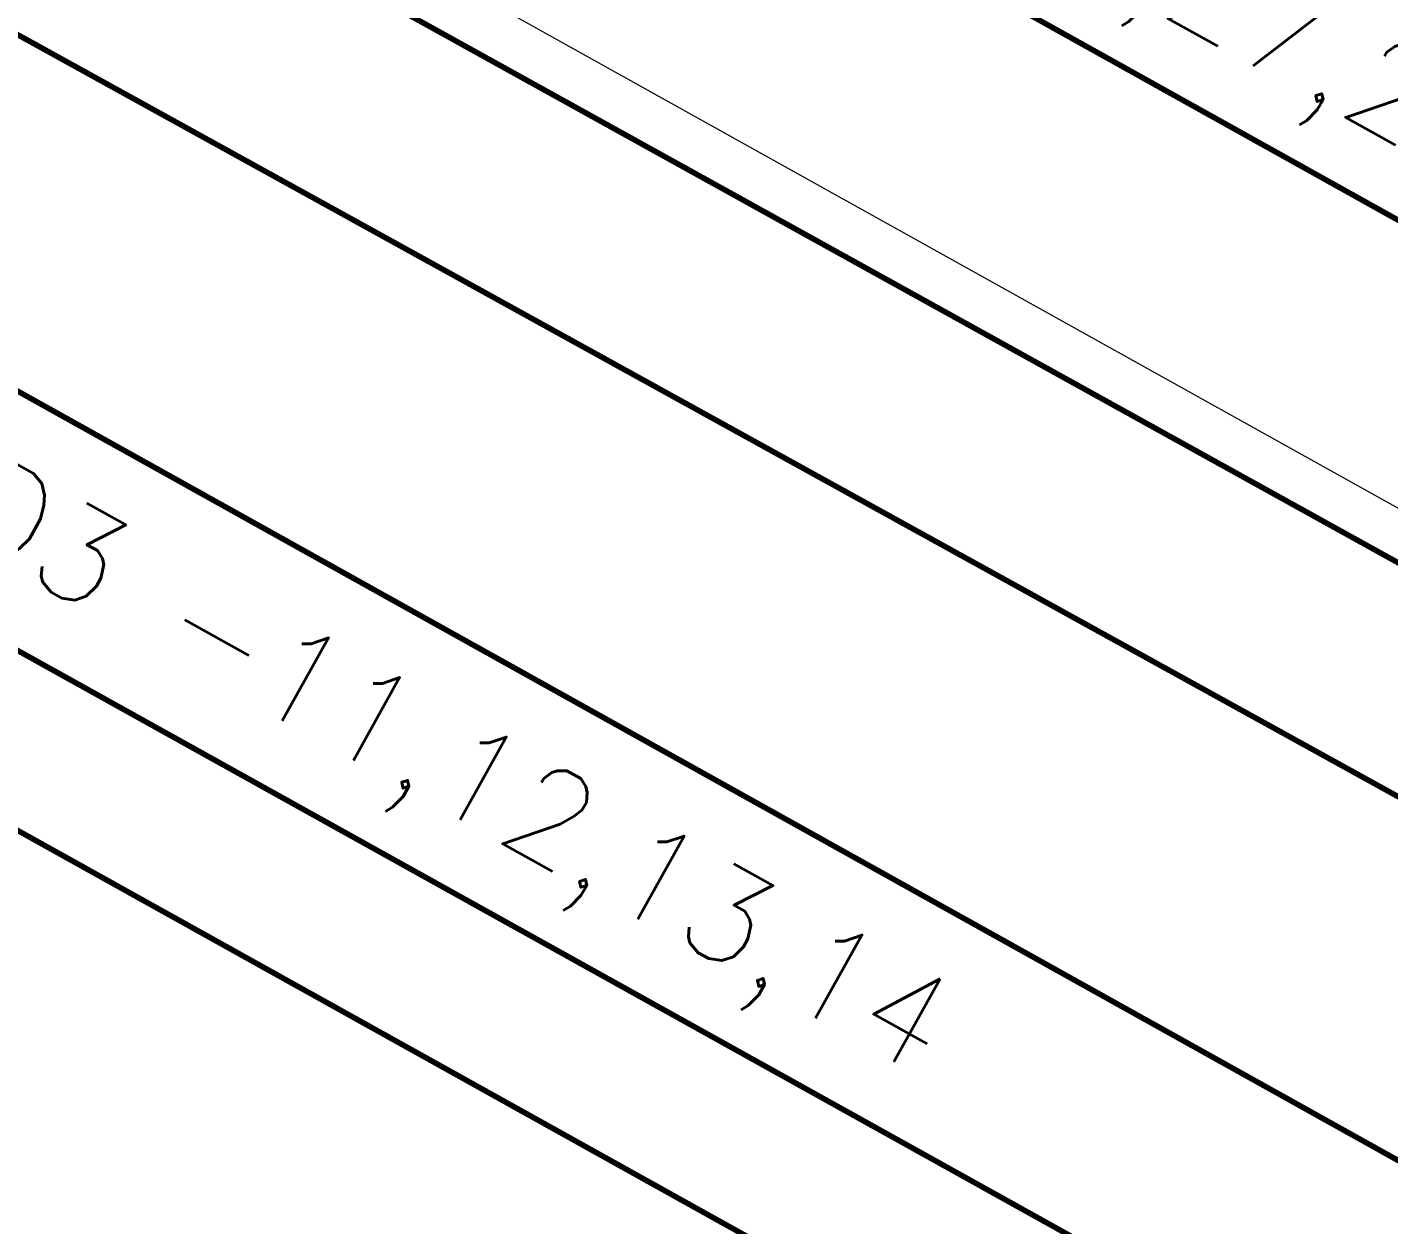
# Model space of a CAD drawing. Header units: inches. Extents: x 350994 to 353538, y 1581369 to 1583842.
# Drawn here: x 351557.34 to 351581.71, y 1583588.22 to 1583609.66 of the extents above; entities that cross this region are included whole.
import ezdxf
from ezdxf.enums import TextEntityAlignment as Align

# ---------------------------------------------------------------- set-up
doc = ezdxf.new("R2010")
doc.units = ezdxf.units.IN
doc.header["$MEASUREMENT"] = 0
doc.linetypes.add('1', pattern=[0])
doc.linetypes.add('ACAD_ISO03W100', pattern=[30, 12, -18])
for name, color, linetype in [('BOUNDARY', 5, 'Continuous'), ('BULDING', 5, '1'), ('CW', 94, '1'), ('EP TF', 5, 'Continuous'), ("ROAD'S", 1, '1')]:
    doc.layers.add(name, color=color, linetype=linetype)
doc.styles.add('ROMANS', font='ROMANS.shx')
doc.styles.get("Standard").update_dxf_attribs({"font": 'arial.ttf'})
doc.linetypes.add('SILT_FENCE', pattern='A,0.5,-0.2,["EP",Standard,S=0.1,R=0,X=-0.1,Y=-0.05],-0.2', length=0.9)

msp = doc.modelspace()

# ---------------------------------------------------------------- linework, layer by layer
at = {"layer": 'BOUNDARY', "lineweight": 5, "const_width": 0.1}
for points, elevation in [([(351559.957, 1583623.042), (351592.493, 1583605.006), (351590.53, 1583601.385), (351557.998, 1583619.52), (351559.952, 1583623.044)], 90.66), ([(351550.847, 1583606.673), (351583.249, 1583588.609), (351581.278, 1583585.094), (351548.768, 1583603.178), (351550.847, 1583606.673)], 90.928)]:
    msp.add_lwpolyline(points, dxfattribs=dict(at, elevation=elevation))
at = {"layer": 'CW', "linetype": 'ACAD_ISO03W100', "lineweight": 5, "ltscale": 0.1, "const_width": 0.1, "elevation": 90.928}
msp.add_lwpolyline([(351581.278, 1583585.094), (351579.902, 1583582.623), (351546.293, 1583601.34), (351547.607, 1583603.763), (351548.768, 1583603.178)], dxfattribs=at)
at = {"layer": 'EP TF', "color": 252, "linetype": 'SILT_FENCE', "lineweight": 5, "ltscale": 6, "elevation": 98.457}
msp.add_lwpolyline([(351496.869, 1583648.638), (351521.348, 1583634.682), (351540.579, 1583624.07), (351593.122, 1583594.788), (351678.043, 1583550.962), (351687.196, 1583579.437)], dxfattribs=at)
at = {"layer": "ROAD'S", "lineweight": 5, "const_width": 0.1}
msp.add_lwpolyline([(351502.838, 1583676.673), (351496.091, 1583648.9), (351496.922, 1583645.962), (351541.81, 1583622.269), (351541.81, 1583622.269), (351632.781, 1583571.878), (351679.959, 1583545.791), (351679.959, 1583545.791)], dxfattribs=at)
msp.add_lwpolyline([(351493.628, 1583641.759), (351482.419, 1583604.878), (351453.336, 1583502.652), (351427.872, 1583413.69), (351425.474, 1583406.168), (351428.205, 1583404.001), (351429.519, 1583403.242), (351451.062, 1583395.474), (351528.805, 1583369.389), (351608.336, 1583343.146), (351610.303, 1583342.984), (351612.716, 1583343.499), (351612.789, 1583343.767), (351619.489, 1583361.814), (351656.418, 1583471.89), (351678.861, 1583542.98), (351678.861, 1583542.98), (351631.507, 1583568.484), (351540.827, 1583618.553), (351496.133, 1583642.258, 0.356236)], format="xyb", close=True, dxfattribs=at)

# ---------------------------------------------------------------- texts
at = {"layer": 'BULDING', "color": 0, "linetype": 'Continuous', "lineweight": 9, "style": 'ROMANS'}
for s, p in [('D6 - 25,26,27,28', (351574.511, 1583612.604, 90.66)), ('D3 -11,12,13,14', (351565.024, 1583596.479, 90.928))]:
    msp.add_text(s, height=1.7, rotation=330.8623, dxfattribs=at).set_placement(p, align=Align.MIDDLE_CENTER)

doc.saveas('drawing.dxf')
